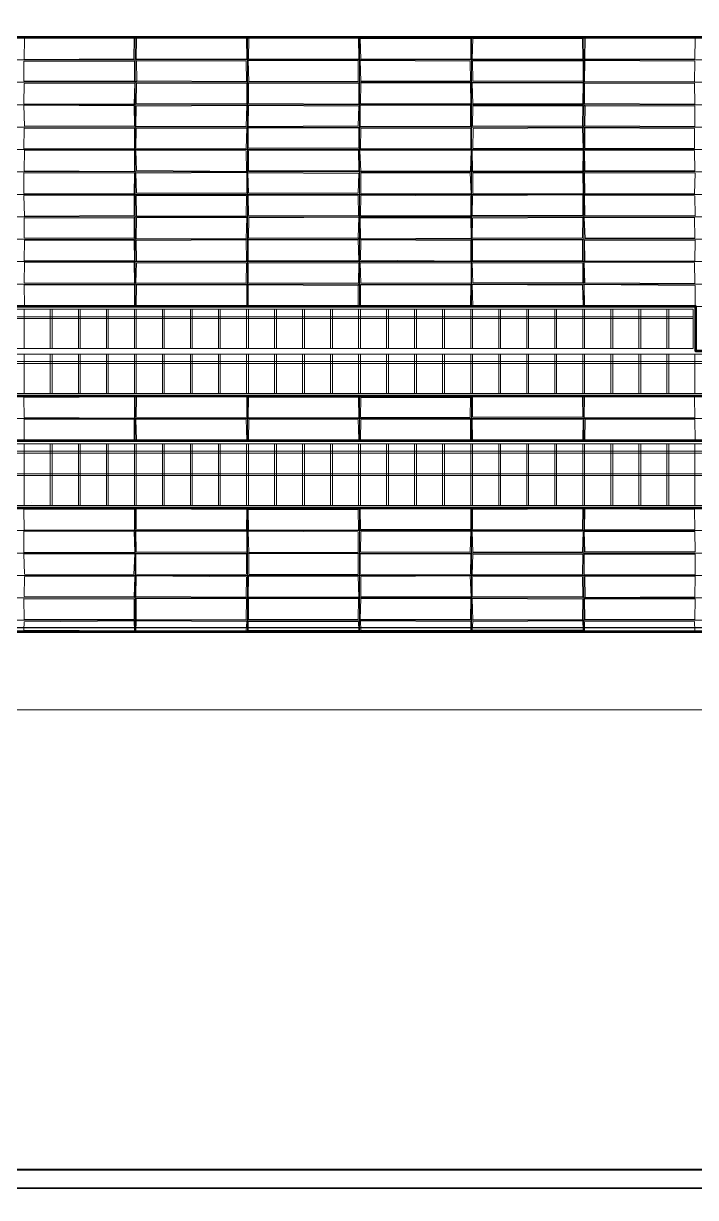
# Model space of a CAD drawing. Extents: x -50000 to 1632000, y -47600 to 308800.
# Drawn here: x 1156014 to 1191984, y 189500 to 252350 of the extents above; entities that cross this region are included whole.
import ezdxf

# ---------------------------------------------------------------- set-up
doc = ezdxf.new("R2010")
doc.units = 0
doc.header["$MEASUREMENT"] = 0
doc.layers.get('Defpoints').update_dxf_attribs({"color": 6})
doc.layers.add('1', color=7, linetype='Continuous')
doc.layers.add('2', color=7, linetype='Continuous')
doc.styles.get("Standard").update_dxf_attribs({"font": 'isocpeur.ttf'})
doc.dimstyles.get("Standard").update_dxf_attribs({"dimscale": 200, "dimtxt": 2.5, "dimasz": 1.5, "dimexe": 1.5, "dimexo": 5, "dimgap": 1, "dimtad": 1, "dimtoh": 1, "dimdec": 0, "dimrnd": 10, "dimzin": 0, "dimtxsty": 'Standard', "dimblk": 'OBLIQUE', "dimcen": 1, "dimdle": 1.5, "dimclrd": 256, "dimclre": 256, "dimclrt": 256, "dimadec": 0, "dimazin": 0, "dimtfac": 1, "dimtdec": 0, "dimtix": 1, "dimtmove": 0, "dimatfit": 3, "dimldrblk": 'NONE', "dimfxl": 1, "dimtolj": 1, "dimtzin": 0, "dimlwd": 18, "dimlwe": 18, "dimarcsym": 1})

# ---------------------------------------------------------------- blocks, each defined once
blk = doc.blocks.new('_Oblique')
at = {"color": 0, "linetype": 'ByBlock', "lineweight": -2}
blk.add_line((-0.5, -0.5), (0.5, 0.5), dxfattribs=at)
blk = doc.blocks.new('*D18')
at = {"layer": '1', "linetype": 'Continuous', "lineweight": 18, "transparency": 16777216}
blk.add_line((837700, 215600), (1240300, 215600), dxfattribs=at)
at = {"layer": 'Defpoints', "color": 0, "linetype": 'Continuous', "transparency": 16777216}
for p in [(838000, 220000), (1240000, 220000), (1240000, 215600)]:
    blk.add_point(p, dxfattribs=at)
at = {"layer": '1', "linetype": 'Continuous', "lineweight": 18, "transparency": 16777216, "xscale": 300, "yscale": 300, "zscale": 300, "rotation": 180}
blk.add_blockref('_Oblique', (838000, 215600), dxfattribs=at)
at = {"layer": '1', "linetype": 'Continuous', "lineweight": 18, "transparency": 16777216, "xscale": 300, "yscale": 300, "zscale": 300}
blk.add_blockref('_Oblique', (1240000, 215600), dxfattribs=at)
at = {"layer": '1', "linetype": 'Continuous', "lineweight": 18, "transparency": 16777216, "insert": (1039000, 216050), "char_height": 500, "attachment_point": 5}
blk.add_mtext('\\A1;402000', dxfattribs=at)
blk = doc.blocks.new('_None')
blk = doc.blocks.new('*D19')
at = {"layer": '2', "linetype": 'Continuous', "lineweight": 18, "transparency": 16777216}
blk.add_line((837700, -4400), (1240300, -4400), dxfattribs=at)
at = {"layer": 'Defpoints', "color": 0, "linetype": 'Continuous', "transparency": 16777216}
for p in [(1240000, 220000), (838000, 0), (1240000, -4400)]:
    blk.add_point(p, dxfattribs=at)
at = {"layer": '2', "linetype": 'Continuous', "lineweight": 18, "transparency": 16777216, "xscale": 300, "yscale": 300, "zscale": 300, "rotation": 180}
blk.add_blockref('_Oblique', (838000, -4400), dxfattribs=at)
at = {"layer": '2', "linetype": 'Continuous', "lineweight": 18, "transparency": 16777216, "xscale": 300, "yscale": 300, "zscale": 300}
blk.add_blockref('_Oblique', (1240000, -4400), dxfattribs=at)
at = {"layer": '2', "linetype": 'Continuous', "lineweight": 18, "transparency": 16777216, "insert": (1039000, -3950), "char_height": 500, "attachment_point": 5}
blk.add_mtext('\\A1;402000', dxfattribs=at)

msp = doc.modelspace()

# ---------------------------------------------------------------- linework, layer by layer
at = {"layer": '1', "color": 8, "linetype": 'Continuous', "lineweight": 13}
for p, q in [((1240300, 251600), (838000, 251600)), ((1162000, 251600), (1162000, 237200)), ((1168000, 251600), (1168000, 237200)), ((1174000, 251600), (1174000, 237200)), ((1180000, 251600), (1180000, 237200)), ((1186000, 251600), (1186000, 237200)), ((1240000, 250400), (838000, 250400)), ((1240000, 249200), (838000, 249200)), ((838000, 248000), (1240000, 248000)), ((1240000, 246800), (838000, 246800)), ((838000, 245600), (1240000, 245600)), ((838000, 244400), (1240000, 244400)), ((838000, 243200), (1240000, 243200)), ((838000, 242000), (1240000, 242000)), ((1240000, 240800), (838000, 240800)), ((838000, 239600), (1240000, 239600)), ((1240000, 238400), (838000, 238400)), ((838000, 237200), (1240000, 237200)), ((1240000, 232400), (838000, 232400)), ((1162000, 232400), (1162000, 230000)), ((1168000, 232400), (1168000, 230000)), ((1174000, 232400), (1174000, 230000)), ((1180000, 232400), (1180000, 230000)), ((1186000, 232400), (1186000, 230000)), ((838000, 231200), (1240000, 231200)), ((1240000, 226400), (838000, 226400)), ((1162000, 226400), (1162000, 219800)), ((1168000, 226400), (1168000, 219800)), ((1174000, 226400), (1174000, 219800)), ((1180000, 226400), (1180000, 219800)), ((1186000, 226400), (1186000, 219800)), ((1240000, 225200), (838000, 225200)), ((838000, 224000), (1240000, 224000)), ((838000, 222800), (1240000, 222800)), ((1240000, 221600), (838000, 221600)), ((1240000, 220400), (838000, 220400)), ((830684.8, 219800), (1240000, 219800))]:
    msp.add_line(p, q, dxfattribs=at)
at = {"layer": '1', "color": 8, "linetype": 'Continuous', "lineweight": 9}
for p, q in [((1156043, 250426.1), (1156071.4, 251561)), ((1156071.4, 251561), (1161940.7, 251567.4)), ((1161926.9, 250460.4), (1161940.7, 251567.4)), ((1162038.3, 250462.6), (1162053.9, 251546.6)), ((1162053.9, 251546.6), (1167948.1, 251565.2)), ((1167963, 250431.1), (1167948.1, 251565.2)), ((1168050.3, 250460.4), (1168073.6, 251537.3)), ((1168073.6, 251537.3), (1173939.7, 251573.2)), ((1173962.7, 250440.9), (1173939.7, 251573.2)), ((1174036.8, 251547.3), (1179958.4, 251541.1)), ((1174067.1, 250445.7), (1174036.8, 251547.3)), ((1179962.6, 250464.9), (1179958.4, 251541.1)), ((1180037.7, 250431.7), (1180060, 251554.5)), ((1180060, 251554.5), (1185932.8, 251526.2)), ((1185954.4, 250449), (1185932.8, 251526.2)), ((1186058.3, 250439.7), (1186069.9, 251573.4)), ((1186069.9, 251573.4), (1191956.9, 251545.8)), ((1191949.9, 250456.4), (1191956.9, 251545.8)), ((1156032, 250333.8), (1161953.5, 250332.2)), ((1156038.8, 249261.2), (1156032, 250333.8)), ((1156043, 250426.1), (1161926.9, 250460.4)), ((1161950.2, 249268.7), (1161953.5, 250332.2)), ((1162038.3, 250462.6), (1167963, 250431.1)), ((1162068.6, 250352.9), (1167937.5, 250326.2)), ((1162072.2, 249271.2), (1162068.6, 250352.9)), ((1167945, 249241.1), (1167937.5, 250326.2)), ((1168031.4, 250361.6), (1173926.9, 250359.8)), ((1168072.4, 249242.4), (1168031.4, 250361.6)), ((1168050.3, 250460.4), (1173962.7, 250440.9)), ((1173932.9, 249245.2), (1173926.9, 250359.8)), ((1174039.7, 250366.2), (1179927.5, 250334.7)), ((1174062.1, 249270.7), (1174039.7, 250366.2)), ((1174067.1, 250445.7), (1179962.6, 250464.9)), ((1179941.7, 249259.4), (1179927.5, 250334.7)), ((1180037.7, 250431.7), (1185954.4, 250449)), ((1180039.4, 250351.5), (1185974.2, 250342.2)), ((1180056.7, 249273.8), (1180039.4, 250351.5)), ((1185968.4, 249264.3), (1185974.2, 250342.2)), ((1186049.9, 249248.9), (1186053.1, 250370.6)), ((1186053.1, 250370.6), (1191952, 250327.8)), ((1186058.3, 250439.7), (1191949.9, 250456.4)), ((1191932.9, 249227.5), (1191952, 250327.8)), ((1156036.9, 248044.5), (1156042.7, 249139)), ((1156038.8, 249261.2), (1161950.2, 249268.7)), ((1156042.7, 249139), (1161970.8, 249157.2)), ((1161932.9, 248027.9), (1161970.8, 249157.2)), ((1162000, 249200), (1162072.2, 249271.2)), ((1162043.7, 248066.8), (1162066.3, 249147.9)), ((1162066.3, 249147.9), (1167960.3, 249137.8)), ((1162072.2, 249271.2), (1167945, 249241.1)), ((1167960.8, 248049.5), (1167960.3, 249137.8)), ((1168050.3, 248073.8), (1168052.4, 249155.1)), ((1168052.4, 249155.1), (1173970.7, 249132.5)), ((1168072.4, 249242.4), (1173932.9, 249245.2)), ((1173966.5, 248036.3), (1173970.7, 249132.5)), ((1174047.1, 248047.7), (1174073.9, 249161.5)), ((1174062.1, 249270.7), (1179941.7, 249259.4)), ((1174073.9, 249161.5), (1179933.6, 249173.3)), ((1179960.9, 248056.1), (1179933.6, 249173.3)), ((1180025.8, 249157.3), (1185969.3, 249170.1)), ((1180065.2, 248044.3), (1180025.8, 249157.3)), ((1180056.7, 249273.8), (1185968.4, 249264.3)), ((1185953.7, 248052.2), (1185969.3, 249170.1)), ((1186033.9, 249142.7), (1191928.5, 249154.7)), ((1186047.7, 248067.1), (1186033.9, 249142.7)), ((1186049.9, 249248.9), (1191932.9, 249227.5)), ((1191946.2, 248035.4), (1191928.5, 249154.7)), ((1156036.9, 248044.5), (1161932.9, 248027.9)), ((1156038.2, 247971.3), (1161942.1, 247945.7)), ((1156065.7, 246848.2), (1156038.2, 247971.3)), ((1161952, 246871.6), (1161942.1, 247945.7)), ((1162026.8, 246826.8), (1162044.7, 247925.5)), ((1162043.7, 248066.8), (1167960.8, 248049.5)), ((1162044.7, 247925.5), (1167963.5, 247963.6)), ((1167927.5, 246829.6), (1167963.5, 247963.6)), ((1168041.1, 246826.8), (1168063, 247951.7)), ((1168050.3, 248073.8), (1173966.5, 248036.3)), ((1168063, 247951.7), (1173959.8, 247928.1)), ((1173936.1, 246862.4), (1173959.8, 247928.1)), ((1174038.8, 247956.6), (1179935.4, 247974.8)), ((1174043.3, 246852.4), (1174038.8, 247956.6)), ((1174047.1, 248047.7), (1179960.9, 248056.1)), ((1179937.3, 246840.7), (1179935.4, 247974.8)), ((1180041.4, 246855.9), (1180063.9, 247933.6)), ((1180063.9, 247933.6), (1185951, 247948.4)), ((1180065.2, 248044.3), (1185953.7, 248052.2)), ((1185930.4, 246873.2), (1185951, 247948.4)), ((1186000, 248000), (1186073.8, 247932)), ((1186047.7, 248067.1), (1191946.2, 248035.4)), ((1186058.8, 246871), (1186073.8, 247932)), ((1186073.8, 247932), (1191940.3, 247942.3)), ((1191940.1, 246837.1), (1191940.3, 247942.3)), ((1156027.7, 245631.1), (1156058.4, 246754.7)), ((1156058.4, 246754.7), (1161958.3, 246729.4)), ((1156065.7, 246848.2), (1161952, 246871.6)), ((1161952.1, 245636.9), (1161958.3, 246729.4)), ((1162026.8, 246826.8), (1167927.5, 246829.6)), ((1162034.2, 245671.2), (1162048.3, 246731.8)), ((1162048.3, 246731.8), (1167972.4, 246748)), ((1167937.4, 245640.7), (1167972.4, 246748)), ((1168037.9, 245668.6), (1168048.4, 246756.8)), ((1168041.1, 246826.8), (1173936.1, 246862.4)), ((1168048.4, 246756.8), (1173958, 246738.7)), ((1173967.5, 245671.4), (1173958, 246738.7)), ((1174043.3, 246852.4), (1179937.3, 246840.7)), ((1174050.6, 245640.3), (1174061.5, 246743.9)), ((1174061.5, 246743.9), (1179955.6, 246736.4)), ((1179959.1, 245658.8), (1179955.6, 246736.4)), ((1180041.4, 246855.9), (1185930.4, 246873.2)), ((1180067.2, 245663.4), (1180074.3, 246733.3)), ((1180074.3, 246733.3), (1185936.3, 246761.9)), ((1186000, 246800), (1185930.4, 246873.2)), ((1185964.8, 245657), (1185936.3, 246761.9)), ((1186058.8, 246871), (1191940.1, 246837.1)), ((1186061.7, 246770.2), (1186060.1, 245657)), ((1191932.5, 246728.6), (1186061.7, 246770.2)), ((1191927.6, 245652.6), (1191932.5, 246728.6)), ((1156027.7, 245631.1), (1161952.1, 245636.9)), ((1156053.6, 244467.9), (1156066.4, 245570.5)), ((1156066.4, 245570.5), (1161948.2, 245568.9)), ((1161957.3, 244427.9), (1161948.2, 245568.9)), ((1162025.1, 245552.4), (1167939.9, 245533.9)), ((1162056.5, 244472.1), (1162025.1, 245552.4)), ((1162034.2, 245671.2), (1167937.4, 245640.7)), ((1167943.2, 244433.5), (1167939.9, 245533.9)), ((1168037.9, 245668.6), (1173967.5, 245671.4)), ((1168052.3, 245557.2), (1173946.8, 245572.7)), ((1168061.1, 244462.4), (1168052.3, 245557.2)), ((1173957.9, 244457.9), (1173946.8, 245572.7)), ((1174025.4, 245540.4), (1179973.4, 245546.6)), ((1174070.7, 244436.2), (1174025.4, 245540.4)), ((1174050.6, 245640.3), (1179959.1, 245658.8)), ((1179934.1, 244451.7), (1179973.4, 245546.6)), ((1180033.5, 245561.7), (1185972.2, 245558.1)), ((1180044.8, 244449.9), (1180033.5, 245561.7)), ((1180067.2, 245663.4), (1185964.8, 245657)), ((1185944.3, 244451.2), (1185972.2, 245558.1)), ((1186045.1, 245537.8), (1191926.9, 245548)), ((1186061.4, 244458.9), (1186045.1, 245537.8)), ((1186060.1, 245657), (1191927.6, 245652.6)), ((1191947.1, 244468.2), (1191926.9, 245548)), ((1156027.2, 243256.4), (1156040.5, 244363.6)), ((1156040.5, 244363.6), (1161949.8, 244331.7)), ((1156053.6, 244467.9), (1161957.3, 244427.9)), ((1161934, 243225.2), (1161949.8, 244331.7)), ((1162025.2, 244339.6), (1167968.2, 244366.1)), ((1162064.5, 243272.8), (1162025.2, 244339.6)), ((1162056.5, 244472.1), (1167943.2, 244433.5)), ((1167962.4, 243266.5), (1167968.2, 244366.1)), ((1168028.8, 244353.7), (1173962.8, 244326.2)), ((1168064.6, 243258.5), (1168028.8, 244353.7)), ((1168061.1, 244462.4), (1173957.9, 244457.9)), ((1173928.9, 243263.7), (1173962.8, 244326.2)), ((1174070.7, 244436.2), (1179934.1, 244451.7)), ((1174071.2, 243236.2), (1174072.9, 244362.2)), ((1174072.9, 244362.2), (1179928.9, 244360.1)), ((1179971.7, 243228.2), (1179928.9, 244360.1)), ((1180044.8, 244449.9), (1185944.3, 244451.2)), ((1180069.7, 243246.3), (1180072.8, 244359.2)), ((1180072.8, 244359.2), (1185952, 244359.1)), ((1185974.9, 243233.3), (1185952, 244359.1)), ((1186036.2, 244354.5), (1191966.4, 244328.9)), ((1186067.2, 243240.3), (1186036.2, 244354.5)), ((1186061.4, 244458.9), (1191947.1, 244468.2)), ((1191938.4, 243239.1), (1191966.4, 244328.9)), ((1156027.2, 243256.4), (1161934, 243225.2)), ((1162064.5, 243272.8), (1167962.4, 243266.5)), ((1168064.6, 243258.5), (1173928.9, 243263.7)), ((1174071.2, 243236.2), (1179971.7, 243228.2)), ((1180069.7, 243246.3), (1185974.9, 243233.3)), ((1186067.2, 243240.3), (1191938.4, 243239.1)), ((1156030.2, 243132.4), (1161932, 243151)), ((1156070.9, 242027.7), (1156030.2, 243132.4)), ((1161939.4, 242064), (1161932, 243151)), ((1162043.4, 243149.7), (1167958.1, 243140.5)), ((1162058.4, 242054), (1162043.4, 243149.7)), ((1167930.9, 242031), (1167958.1, 243140.5)), ((1168034.7, 243138), (1173932, 243153.1)), ((1168065.9, 242066.7), (1168034.7, 243138)), ((1173950.9, 242059), (1173932, 243153.1)), ((1174051.9, 242046), (1174069.1, 243160.5)), ((1174069.1, 243160.5), (1179963.8, 243128)), ((1179961.5, 242053.9), (1179963.8, 243128)), ((1180037.7, 242070.1), (1180045.7, 243137.7)), ((1180045.7, 243137.7), (1185955.4, 243168.7)), ((1185949.2, 242067.8), (1185955.4, 243168.7)), ((1186038.8, 243153.5), (1191950.6, 243126.1)), ((1186052.3, 242072.8), (1186038.8, 243153.5)), ((1191966.9, 242047), (1191950.6, 243126.1)), ((1156070.9, 242027.7), (1161939.4, 242064)), ((1162000, 242000), (1161929.8, 241928.7)), ((1162058.4, 242054), (1167930.9, 242031)), ((1168065.9, 242066.7), (1173950.9, 242059)), ((1168072.2, 241944.4), (1173961.6, 241974)), ((1173927.8, 240873.6), (1173961.6, 241974)), ((1174051.9, 242046), (1179961.5, 242053.9)), ((1180037.7, 242070.1), (1185949.2, 242067.8)), ((1186052.3, 242072.8), (1191966.9, 242047)), ((1156042.8, 240867.8), (1156049.2, 241954)), ((1156049.2, 241954), (1161929.8, 241928.7)), ((1161934.6, 240849.1), (1161929.8, 241928.7)), ((1162050.7, 240839.6), (1162068, 241947.5)), ((1162068, 241947.5), (1167972.3, 241961.1)), ((1167927.6, 240828.6), (1167972.3, 241961.1)), ((1168056, 240857.5), (1168072.2, 241944.4)), ((1174040.8, 241950.6), (1179959.3, 241937.3)), ((1174055.4, 240827.3), (1174040.8, 241950.6)), ((1179967.7, 240866), (1179959.3, 241937.3)), ((1180033.1, 240859.6), (1180053.9, 241933.5)), ((1180053.9, 241933.5), (1185955.4, 241958.3)), ((1185940.3, 240868), (1185955.4, 241958.3)), ((1186030.3, 241953.8), (1191931.2, 241971.7)), ((1186070.8, 240849.9), (1186030.3, 241953.8)), ((1191949.9, 240861.6), (1191931.2, 241971.7)), ((1156042.8, 240867.8), (1161934.6, 240849.1)), ((1156051.7, 239642.2), (1156065.8, 240741.5)), ((1156065.8, 240741.5), (1161930.2, 240755.7)), ((1161947.4, 239659.9), (1161930.2, 240755.7)), ((1162040.3, 240736.6), (1167932.6, 240774.8)), ((1162060.8, 239644.7), (1162040.3, 240736.6)), ((1162050.7, 240839.6), (1167927.6, 240828.6)), ((1167946.1, 239631.9), (1167932.6, 240774.8)), ((1168032, 240743.6), (1173931.5, 240761.8)), ((1168047.9, 239640.8), (1168032, 240743.6)), ((1168056, 240857.5), (1173927.8, 240873.6)), ((1174000, 240800), (1173927.8, 240873.6)), ((1173970.3, 239669.8), (1173931.5, 240761.8)), ((1174055.4, 240827.3), (1179967.7, 240866)), ((1174059.8, 239674.5), (1174072.4, 240759.8)), ((1174072.4, 240759.8), (1179965, 240738.6)), ((1179954.8, 239631.9), (1179965, 240738.6)), ((1180033.1, 240859.6), (1185940.3, 240868)), ((1180043.9, 240771), (1185937, 240763.2)), ((1180055.1, 239644), (1180043.9, 240771)), ((1185934.1, 239645.1), (1185937, 240763.2)), ((1186035.9, 240731.4), (1191961.9, 240743.1)), ((1186065.3, 239637.8), (1186035.9, 240731.4)), ((1186070.8, 240849.9), (1191949.9, 240861.6)), ((1191943, 239627.5), (1191961.9, 240743.1)), ((1156043.5, 238473.5), (1156062.7, 239573.6)), ((1156051.7, 239642.2), (1161947.4, 239659.9)), ((1156062.7, 239573.6), (1161934.9, 239567.2)), ((1161960.1, 238443.7), (1161934.9, 239567.2)), ((1162028.4, 238463.5), (1162063.2, 239541)), ((1162060.8, 239644.7), (1167946.1, 239631.9)), ((1162063.2, 239541), (1167945.9, 239545)), ((1167927.4, 238444.8), (1167945.9, 239545)), ((1168037.2, 239544.8), (1173957.1, 239531.2)), ((1168044.2, 238461.1), (1168037.2, 239544.8)), ((1168047.9, 239640.8), (1173970.3, 239669.8)), ((1173944.1, 238457), (1173957.1, 239531.2)), ((1174028.1, 239538.1), (1179970.6, 239540.2)), ((1174062.7, 238463.7), (1174028.1, 239538.1)), ((1174059.8, 239674.5), (1179954.8, 239631.9)), ((1179974.9, 238452.6), (1179970.6, 239540.2)), ((1180032.2, 239539.1), (1185947.2, 239536.1)), ((1180060, 238472.8), (1180032.2, 239539.1)), ((1180055.1, 239644), (1185934.1, 239645.1)), ((1185956, 238471.1), (1185947.2, 239536.1)), ((1186033, 239529.3), (1191926, 239547.1)), ((1186056.5, 238473.8), (1186033, 239529.3)), ((1186065.3, 239637.8), (1191943, 239627.5)), ((1191951.1, 238436.5), (1191926, 239547.1)), ((1156041.6, 238361.5), (1161963.9, 238358)), ((1156062.6, 237250.7), (1156041.6, 238361.5)), ((1156043.5, 238473.5), (1161960.1, 238443.7)), ((1161951.5, 237271.7), (1161963.9, 238358)), ((1162028.4, 238463.5), (1167927.4, 238444.8)), ((1162039.8, 237232.2), (1162062.2, 238359.3)), ((1162062.2, 238359.3), (1167969.1, 238346.8)), ((1167965, 237237), (1167969.1, 238346.8)), ((1168040.2, 237225.4), (1168047.3, 238354.9)), ((1168044.2, 238461.1), (1173944.1, 238457)), ((1168047.3, 238354.9), (1173925.1, 238327.2)), ((1174000, 238400), (1173925.1, 238327.2)), ((1173929.7, 237264.1), (1173925.1, 238327.2)), ((1174045.2, 238344.9), (1179953.7, 238355.1)), ((1174057.3, 237228.6), (1174045.2, 238344.9)), ((1174062.7, 238463.7), (1179974.9, 238452.6)), ((1179939.6, 237236.7), (1179953.7, 238355.1)), ((1180029.8, 238374.5), (1185932, 238344.5)), ((1180065, 237228.1), (1180029.8, 238374.5)), ((1180060, 238472.8), (1185956, 238471.1)), ((1185962.4, 237264), (1185932, 238344.5)), ((1186032.3, 238374.2), (1191968.5, 238330.4)), ((1186033.4, 237229.7), (1186032.3, 238374.2)), ((1186056.5, 238473.8), (1191951.1, 238436.5)), ((1191964.7, 237250.9), (1191968.5, 238330.4)), ((1156062.6, 237250.7), (1161951.5, 237271.7)), ((1162039.8, 237232.2), (1167965, 237237)), ((1168040.2, 237225.4), (1173929.7, 237264.1)), ((1174057.3, 237228.6), (1179939.6, 237236.7)), ((1180065, 237228.1), (1185962.4, 237264)), ((1186033.4, 237229.7), (1191964.7, 237250.9)), ((1156032.6, 232328.3), (1161964.4, 232365.1)), ((1156048.4, 231251.6), (1156032.6, 232328.3)), ((1161954.2, 231226), (1161964.4, 232365.1)), ((1162066.7, 232363.9), (1162043.1, 231269.7)), ((1167966.5, 232369.8), (1162066.7, 232363.9)), ((1167963.2, 231260.3), (1167966.5, 232369.8)), ((1168036.6, 231256.6), (1168056.1, 232337.8)), ((1168056.1, 232337.8), (1173940.6, 232330.9)), ((1173959.3, 231238.9), (1173940.6, 232330.9)), ((1174050.6, 231249.4), (1174069.5, 232335.7)), ((1174069.5, 232335.7), (1179936.3, 232335)), ((1179929.6, 231253.5), (1179936.3, 232335)), ((1180051.6, 231269), (1180055.4, 232359.2)), ((1180055.4, 232359.2), (1185933.7, 232348.3)), ((1185960.7, 231269.1), (1185933.7, 232348.3)), ((1186025.3, 231258.9), (1186034.6, 232354.5)), ((1186034.6, 232354.5), (1191937.4, 232350.8)), ((1191953.2, 231230.9), (1191937.4, 232350.8)), ((1156048.4, 231251.6), (1161954.2, 231226)), ((1156052, 231160.1), (1161931.5, 231170)), ((1156053.3, 230058.4), (1156052, 231160.1)), ((1161931.9, 230030.5), (1161931.5, 231170)), ((1162027.9, 231141.6), (1167927.5, 231168.9)), ((1162069.5, 230065), (1162027.9, 231141.6)), ((1162043.1, 231269.7), (1167963.2, 231260.3)), ((1167968.2, 230028.7), (1167927.5, 231168.9)), ((1168036.6, 231256.6), (1173959.3, 231238.9)), ((1168051.5, 230037.6), (1168071.6, 231168.1)), ((1168071.6, 231168.1), (1173931.6, 231153.3)), ((1173966.7, 230071.7), (1173931.6, 231153.3)), ((1174044.1, 230053.2), (1174062, 231152.3)), ((1174050.6, 231249.4), (1179929.6, 231253.5)), ((1174062, 231152.3), (1179940, 231168.5)), ((1179932.9, 230050), (1179940, 231168.5)), ((1180033.6, 231165.3), (1185962.1, 231139.5)), ((1180049.8, 230050.1), (1180033.6, 231165.3)), ((1180051.6, 231269), (1185960.7, 231269.1)), ((1185957.5, 230047.7), (1185962.1, 231139.5)), ((1186025.3, 231258.9), (1191953.2, 231230.9)), ((1186059.2, 230049.1), (1186071, 231172.7)), ((1186071, 231172.7), (1191956.3, 231142)), ((1191957.4, 230046.9), (1191956.3, 231142)), ((1156053.3, 230058.4), (1161931.9, 230030.5)), ((1162069.5, 230065), (1167968.2, 230028.7)), ((1168051.5, 230037.6), (1173966.7, 230071.7)), ((1174044.1, 230053.2), (1179932.9, 230050)), ((1180049.8, 230050.1), (1185957.5, 230047.7)), ((1186059.2, 230049.1), (1191957.4, 230046.9)), ((1156039.8, 226349.2), (1161949.7, 226351.6)), ((1156058.6, 225232.8), (1156039.8, 226349.2)), ((1161956.9, 225232.9), (1161949.7, 226351.6)), ((1162044.4, 225274.3), (1162049.9, 226370.5)), ((1162049.9, 226370.5), (1167971.7, 226335.5)), ((1167951.1, 225252.1), (1167971.7, 226335.5)), ((1168038.6, 226339.6), (1173928.6, 226328.2)), ((1168065, 225229.9), (1168038.6, 226339.6)), ((1174000, 226400), (1173928.6, 226328.2)), ((1173939.2, 225231.8), (1173928.6, 226328.2)), ((1174031.5, 226369.3), (1179953.4, 226371.1)), ((1174053.1, 225266.4), (1174031.5, 226369.3)), ((1179952.7, 225268.5), (1179953.4, 226371.1)), ((1180038.7, 226334.1), (1185959.9, 226370.3)), ((1180042.9, 225263.4), (1180038.7, 226334.1)), ((1185944, 225243.1), (1185959.9, 226370.3)), ((1186035.8, 225241.1), (1186066.8, 226363)), ((1186066.8, 226363), (1191926.1, 226338.7)), ((1191948.6, 225253), (1191926.1, 226338.7)), ((1156027.2, 225169), (1161942.8, 225156.5)), ((1156040.8, 224025.1), (1156027.2, 225169)), ((1156058.6, 225232.8), (1161956.9, 225232.9)), ((1161969.6, 224042.4), (1161942.8, 225156.5)), ((1162025.9, 225165.7), (1167960.2, 225170.9)), ((1162052.8, 224065.9), (1162025.9, 225165.7)), ((1162044.4, 225274.3), (1167951.1, 225252.1)), ((1167974.8, 224040.7), (1167960.2, 225170.9)), ((1168034.2, 225165.1), (1173927.9, 225144.9)), ((1168073.9, 224028.5), (1168034.2, 225165.1)), ((1168065, 225229.9), (1173939.2, 225231.8)), ((1173936.1, 224048.8), (1173927.9, 225144.9)), ((1174043.9, 224056.8), (1174071.1, 225146.4)), ((1174053.1, 225266.4), (1179952.7, 225268.5)), ((1174071.1, 225146.4), (1179959.7, 225172.1)), ((1179927.8, 224046.2), (1179959.7, 225172.1)), ((1180032.4, 225146.6), (1185973.1, 225127.9)), ((1180065.6, 224042.6), (1180032.4, 225146.6)), ((1180042.9, 225263.4), (1185944, 225243.1)), ((1185935.1, 224054.7), (1185973.1, 225127.9)), ((1186031.7, 225152.4), (1191953.1, 225153.1)), ((1186055.2, 224059.5), (1186031.7, 225152.4)), ((1186035.8, 225241.1), (1191948.6, 225253)), ((1191959, 224070.8), (1191953.1, 225153.1)), ((1156033.1, 223953.7), (1161972.1, 223966.8)), ((1156064.3, 222873.5), (1156033.1, 223953.7)), ((1156040.8, 224025.1), (1161969.6, 224042.4)), ((1161928.4, 222843.5), (1161972.1, 223966.8)), ((1162029.8, 223935.9), (1167941.7, 223957.3)), ((1162031, 222858.4), (1162029.8, 223935.9)), ((1162052.8, 224065.9), (1167974.8, 224040.7)), ((1167947.7, 222873.8), (1167941.7, 223957.3)), ((1168069.5, 223970.7), (1173928.7, 223971.6)), ((1168071.9, 222858.8), (1168069.5, 223970.7)), ((1168073.9, 224028.5), (1173936.1, 224048.8)), ((1173931.7, 222855.5), (1173928.7, 223971.6)), ((1174034.4, 222871), (1174035.2, 223967)), ((1174035.2, 223967), (1179957.2, 223933)), ((1174043.9, 224056.8), (1179927.8, 224046.2)), ((1179934.1, 222852.9), (1179957.2, 223933)), ((1180032.1, 222836.1), (1180069.1, 223935.7)), ((1180065.6, 224042.6), (1185935.1, 224054.7)), ((1180069.1, 223935.7), (1185951.6, 223930.1)), ((1185937.7, 222853.1), (1185951.6, 223930.1)), ((1186031.3, 223934.3), (1191958, 223936.6)), ((1186031.7, 222840.3), (1186031.3, 223934.3)), ((1186055.2, 224059.5), (1191959, 224070.8)), ((1191968.6, 222837.4), (1191958, 223936.6)), ((1156056, 221666.9), (1156065.2, 222752.8)), ((1156064.3, 222873.5), (1161928.4, 222843.5)), ((1156065.2, 222752.8), (1161965.5, 222726.5)), ((1161936.6, 221654), (1161965.5, 222726.5)), ((1162026.3, 221665.8), (1162043.5, 222775)), ((1162031, 222858.4), (1167947.7, 222873.8)), ((1162043.5, 222775), (1167942.4, 222729.7)), ((1167936.5, 221637.2), (1167942.4, 222729.7)), ((1168042.9, 221634.5), (1168061.2, 222761.4)), ((1168061.2, 222761.4), (1173936, 222762.8)), ((1168071.9, 222858.8), (1173931.7, 222855.5)), ((1173961.5, 221635.1), (1173936, 222762.8)), ((1174034.4, 222871), (1179934.1, 222852.9)), ((1174061.5, 222738.3), (1179928.8, 222774.5)), ((1174071.7, 221648.6), (1174061.5, 222738.3)), ((1179974.4, 221662.2), (1179928.8, 222774.5)), ((1180026, 222730.1), (1185937.4, 222736.9)), ((1180036.5, 221668.3), (1180026, 222730.1)), ((1180032.1, 222836.1), (1185937.7, 222853.1)), ((1185955.8, 221653.9), (1185937.4, 222736.9)), ((1186031.7, 222840.3), (1191968.6, 222837.4)), ((1186052.1, 222744.9), (1191967.9, 222760.3)), ((1186070.5, 221626), (1186052.1, 222744.9)), ((1191954.2, 221657.1), (1191967.9, 222760.3)), ((1156039.6, 221553.7), (1161944.1, 221530.9)), ((1156042.2, 220435.9), (1156039.6, 221553.7)), ((1156056, 221666.9), (1161936.6, 221654)), ((1161937.5, 220468.9), (1161944.1, 221530.9)), ((1162026.3, 221665.8), (1167936.5, 221637.2)), ((1162040.7, 221574.7), (1167942.6, 221554.7)), ((1162044.8, 220449.5), (1162040.7, 221574.7)), ((1167936.1, 220429.1), (1167942.6, 221554.7)), ((1168042.9, 221634.5), (1173961.5, 221635.1)), ((1168060, 221570.3), (1173950.5, 221563.6)), ((1168065.1, 220442), (1168060, 221570.3)), ((1173932.3, 220466), (1173950.5, 221563.6)), ((1174028.7, 220455.3), (1174069, 221564.6)), ((1174069, 221564.6), (1179962.6, 221572.3)), ((1174071.7, 221648.6), (1179974.4, 221662.2)), ((1179936.5, 220435.1), (1179962.6, 221572.3)), ((1180034.2, 221561.5), (1185956.2, 221528.6)), ((1180073.8, 220427.3), (1180034.2, 221561.5)), ((1180036.5, 221668.3), (1185955.8, 221653.9)), ((1185927.8, 220447.2), (1185956.2, 221528.6)), ((1186046.9, 221550.6), (1191962.2, 221556.4)), ((1186065.8, 220444.2), (1186046.9, 221550.6)), ((1186070.5, 221626), (1191954.2, 221657.1)), ((1191946.5, 220446.8), (1191962.2, 221556.4)), ((1156031.7, 219870.2), (1156058.4, 220325.5)), ((1156042.2, 220435.9), (1161937.5, 220468.9)), ((1156058.4, 220325.5), (1161929, 220363.1)), ((1161961.5, 219844.4), (1161929, 220363.1)), ((1162031.9, 219825.5), (1162047.5, 220374.6)), ((1162044.8, 220449.5), (1167936.1, 220429.1)), ((1162047.5, 220374.6), (1167974.8, 220340.8)), ((1167940.8, 219829), (1167974.8, 220340.8)), ((1168041.4, 219853.8), (1168043.2, 220329)), ((1168043.2, 220329), (1173937.3, 220333.5)), ((1168065.1, 220442), (1173932.3, 220466)), ((1173967.6, 219850.1), (1173937.3, 220333.5)), ((1174028.7, 220455.3), (1179936.5, 220435.1)), ((1174049.9, 220368.8), (1179956, 220332.6)), ((1174066.9, 219871.8), (1174049.9, 220368.8)), ((1179953, 219862.4), (1179956, 220332.6)), ((1180032.9, 219874.6), (1180061.8, 220342.6)), ((1180061.8, 220342.6), (1185951, 220366)), ((1180073.8, 220427.3), (1185927.8, 220447.2)), ((1185968.8, 219868.7), (1185951, 220366)), ((1186033.9, 219857.3), (1186035.7, 220326.7)), ((1186035.7, 220326.7), (1191930.9, 220336.3)), ((1186065.8, 220444.2), (1191946.5, 220446.8)), ((1191951.3, 219833.9), (1191930.9, 220336.3)), ((1156031.7, 219870.2), (1161961.5, 219844.4)), ((1162031.9, 219825.5), (1167940.8, 219829)), ((1168041.4, 219853.8), (1173967.6, 219850.1)), ((1174066.9, 219871.8), (1179953, 219862.4)), ((1180032.9, 219874.6), (1185968.8, 219868.7)), ((1186033.9, 219857.3), (1191951.3, 219833.9))]:
    msp.add_line(p, q, dxfattribs=at)
at = {"layer": '1', "linetype": 'Continuous', "lineweight": 20}
for p, q in [((1144150, 237050), (1191850, 237050)), ((1156050, 234950), (1156050, 237050)), ((1157450, 237050), (1157450, 234950)), ((1157550, 234950), (1157550, 237050)), ((1158950, 237050), (1158950, 234950)), ((1159050, 234950), (1159050, 237050)), ((1160450, 237050), (1160450, 234950)), ((1160550, 234950), (1160550, 237050)), ((1161950, 237050), (1161950, 234950)), ((1162050, 234950), (1162050, 237050)), ((1163450, 237050), (1163450, 234950)), ((1163550, 234950), (1163550, 237050)), ((1164950, 237050), (1164950, 234950)), ((1165050, 234950), (1165050, 237050)), ((1166450, 237050), (1166450, 234950)), ((1166550, 234950), (1166550, 237050)), ((1167950, 237050), (1167950, 234950)), ((1168050, 234950), (1168050, 237050)), ((1169450, 237050), (1169450, 234950)), ((1169550, 234950), (1169550, 237050)), ((1170950, 237050), (1170950, 234950)), ((1171050, 234950), (1171050, 237050)), ((1172450, 237050), (1172450, 234950)), ((1172550, 234950), (1172550, 237050)), ((1173950, 237050), (1173950, 234950)), ((1174050, 234950), (1174050, 237050)), ((1175450, 237050), (1175450, 234950)), ((1175550, 234950), (1175550, 237050)), ((1176950, 237050), (1176950, 234950)), ((1177050, 234950), (1177050, 237050)), ((1178450, 237050), (1178450, 234950)), ((1178550, 234950), (1178550, 237050)), ((1179950, 237050), (1179950, 234950)), ((1180050, 234950), (1180050, 237050)), ((1181450, 237050), (1181450, 234950)), ((1181550, 234950), (1181550, 237050)), ((1182950, 237050), (1182950, 234950)), ((1183050, 234950), (1183050, 237050)), ((1184450, 237050), (1184450, 234950)), ((1184550, 234950), (1184550, 237050)), ((1185950, 237050), (1185950, 234950)), ((1186050, 234950), (1186050, 237050)), ((1187450, 237050), (1187450, 234950)), ((1187550, 234950), (1187550, 237050)), ((1188950, 237050), (1188950, 234950)), ((1189050, 234950), (1189050, 237050)), ((1190450, 237050), (1190450, 234950)), ((1190550, 234950), (1190550, 237050)), ((1191850, 237050), (1191850, 234950)), ((1144150, 236650), (1191850, 236650)), ((1144150, 236550), (1191850, 236550)), ((838150, 234650), (1240000, 234650)), ((1191850, 234950), (1144150, 234950)), ((1156050, 232550), (1156050, 234650)), ((1157450, 234650), (1157450, 232550)), ((1157550, 232550), (1157550, 234650)), ((1158950, 234650), (1158950, 232550)), ((1159050, 232550), (1159050, 234650)), ((1160450, 234650), (1160450, 232550)), ((1160550, 232550), (1160550, 234650)), ((1161950, 234650), (1161950, 232550)), ((1162050, 232550), (1162050, 234650)), ((1163450, 234650), (1163450, 232550)), ((1163550, 232550), (1163550, 234650)), ((1164950, 234650), (1164950, 232550)), ((1165050, 232550), (1165050, 234650)), ((1166450, 234650), (1166450, 232550)), ((1166550, 232550), (1166550, 234650)), ((1167950, 234650), (1167950, 232550)), ((1168050, 232550), (1168050, 234650)), ((1169450, 234650), (1169450, 232550)), ((1169550, 232550), (1169550, 234650)), ((1170950, 234650), (1170950, 232550)), ((1171050, 232550), (1171050, 234650)), ((1172450, 234650), (1172450, 232550)), ((1172550, 232550), (1172550, 234650)), ((1173950, 234650), (1173950, 232550)), ((1174050, 232550), (1174050, 234650)), ((1175450, 234650), (1175450, 232550)), ((1175550, 232550), (1175550, 234650)), ((1176950, 234650), (1176950, 232550)), ((1177050, 232550), (1177050, 234650)), ((1178450, 234650), (1178450, 232550)), ((1178550, 232550), (1178550, 234650)), ((1179950, 234650), (1179950, 232550)), ((1180050, 232550), (1180050, 234650)), ((1181450, 234650), (1181450, 232550)), ((1181550, 232550), (1181550, 234650)), ((1182950, 234650), (1182950, 232550)), ((1183050, 232550), (1183050, 234650)), ((1184450, 234650), (1184450, 232550)), ((1184550, 232550), (1184550, 234650)), ((1185950, 234650), (1185950, 232550)), ((1186050, 232550), (1186050, 234650)), ((1187450, 234650), (1187450, 232550)), ((1187550, 232550), (1187550, 234650)), ((1188950, 234650), (1188950, 232550)), ((1189050, 232550), (1189050, 234650)), ((1190450, 234650), (1190450, 232550)), ((1190550, 232550), (1190550, 234650)), ((1191950, 234650), (1191950, 232550)), ((838150, 234250), (1240000, 234250)), ((838150, 234150), (1240000, 234150)), ((1240000, 232550), (838150, 232550)), ((838150, 229850), (1240000, 229850)), ((838150, 229450), (1240000, 229450)), ((1156050, 226550), (1156050, 229850)), ((1157450, 229850), (1157450, 226550)), ((1157550, 226550), (1157550, 229850)), ((1158950, 229850), (1158950, 226550)), ((1159050, 226550), (1159050, 229850)), ((1160450, 229850), (1160450, 226550)), ((1160550, 226550), (1160550, 229850)), ((1161950, 229850), (1161950, 226550)), ((1162050, 226550), (1162050, 229850)), ((1163450, 229850), (1163450, 226550)), ((1163550, 226550), (1163550, 229850)), ((1164950, 229850), (1164950, 226550)), ((1165050, 226550), (1165050, 229850)), ((1166450, 229850), (1166450, 226550)), ((1166550, 226550), (1166550, 229850)), ((1167950, 229850), (1167950, 226550)), ((1168050, 226550), (1168050, 229850)), ((1169450, 229850), (1169450, 226550)), ((1169550, 226550), (1169550, 229850)), ((1170950, 229850), (1170950, 226550)), ((1171050, 226550), (1171050, 229850)), ((1172450, 229850), (1172450, 226550)), ((1172550, 226550), (1172550, 229850)), ((1173950, 229850), (1173950, 226550)), ((1174050, 226550), (1174050, 229850)), ((1175450, 229850), (1175450, 226550)), ((1175550, 226550), (1175550, 229850)), ((1176950, 229850), (1176950, 226550)), ((1177050, 226550), (1177050, 229850)), ((1178450, 229850), (1178450, 226550)), ((1178550, 226550), (1178550, 229850)), ((1179950, 229850), (1179950, 226550)), ((1180050, 226550), (1180050, 229850)), ((1181450, 229850), (1181450, 226550)), ((1181550, 226550), (1181550, 229850)), ((1182950, 229850), (1182950, 226550)), ((1183050, 226550), (1183050, 229850)), ((1184450, 229850), (1184450, 226550)), ((1184550, 226550), (1184550, 229850)), ((1185950, 229850), (1185950, 226550)), ((1186050, 226550), (1186050, 229850)), ((1187450, 229850), (1187450, 226550)), ((1187550, 226550), (1187550, 229850)), ((1188950, 229850), (1188950, 226550)), ((1189050, 226550), (1189050, 229850)), ((1190450, 229850), (1190450, 226550)), ((1190550, 226550), (1190550, 229850)), ((1191950, 229850), (1191950, 226550)), ((838150, 229350), (1240000, 229350)), ((838150, 228250), (1240000, 228250)), ((838150, 228150), (1240000, 228150)), ((1240000, 226550), (838150, 226550))]:
    msp.add_line(p, q, dxfattribs=at)
at = {"layer": '1', "lineweight": 70}
msp.add_line((1240300, 230000), (838000, 230000), dxfattribs=at)
at = {"layer": '1', "linetype": 'Continuous', "lineweight": 100}
msp.add_line((830684.8, 219800), (1253400.4, 219800), dxfattribs=at)
at = {"layer": '1', "linetype": 'Continuous', "lineweight": 40, "flags": 128}
msp.add_lwpolyline([(795000, 191000), (1294600, 191000), (1294600, 307800), (795000, 307800)], close=True, dxfattribs=at)
at = {"layer": '1', "lineweight": 70}
for points in [[(1240300, 251600), (838000, 251600), (838000, 219800)], [(1240300, 234800), (1192000, 234800), (1192000, 237200), (1144000, 237200), (1144000, 234800), (1102000, 234800), (1102000, 237200), (1054000, 237200), (1054000, 234800), (1000000, 234800), (1000000, 237200), (952000, 237200), (952000, 234800), (910000, 234800), (910000, 237200), (862000, 237200), (862000, 234800), (838000, 234800)], [(1240300, 230000), (1240300, 232400), (838000, 232400)], [(1240300, 219800), (1240300, 226400), (838000, 226400)], [(1156450, 226700), (1156450, 226700)]]:
    msp.add_lwpolyline(points, dxfattribs=at)
at = {"layer": 'Defpoints'}
msp.add_line((1463800, 220000), (-50000, 220000), dxfattribs=at)
for points in [[(1127400, 190000), (1295600, 190000), (1295600, 308800), (1127400, 308800)], [(1127400, 71200), (1295600, 71200), (1295600, 190000), (1127400, 190000)]]:
    msp.add_lwpolyline(points, close=True, dxfattribs=at)

# ---------------------------------------------------------------- dimensions: what is measured, and where the dimension line sits
at = {"layer": '1', "linetype": 'Continuous', "lineweight": 18}
dim = msp.add_linear_dim(base=(1240000, 215600), p1=(838000, 220000), p2=(1240000, 220000), dimstyle='Standard', override={"dimse1": 1, "dimse2": 1, "dimsd1": 0, "dimsd2": 0}, dxfattribs=at)
dim.commit()
dim.dimension.update_dxf_attribs({"geometry": '*D18', "text_midpoint": (1039000, 216050)})
at = {"layer": '2', "linetype": 'Continuous', "lineweight": 18}
dim = msp.add_linear_dim(base=(1240000, -4400), p1=(838000, 0), p2=(1240000, 220000), dimstyle='Standard', override={"dimse1": 1, "dimse2": 1, "dimsd1": 0, "dimsd2": 0}, dxfattribs=at)
dim.commit()
dim.dimension.update_dxf_attribs({"geometry": '*D19', "text_midpoint": (1039000, -3950)})

doc.saveas('drawing.dxf')
